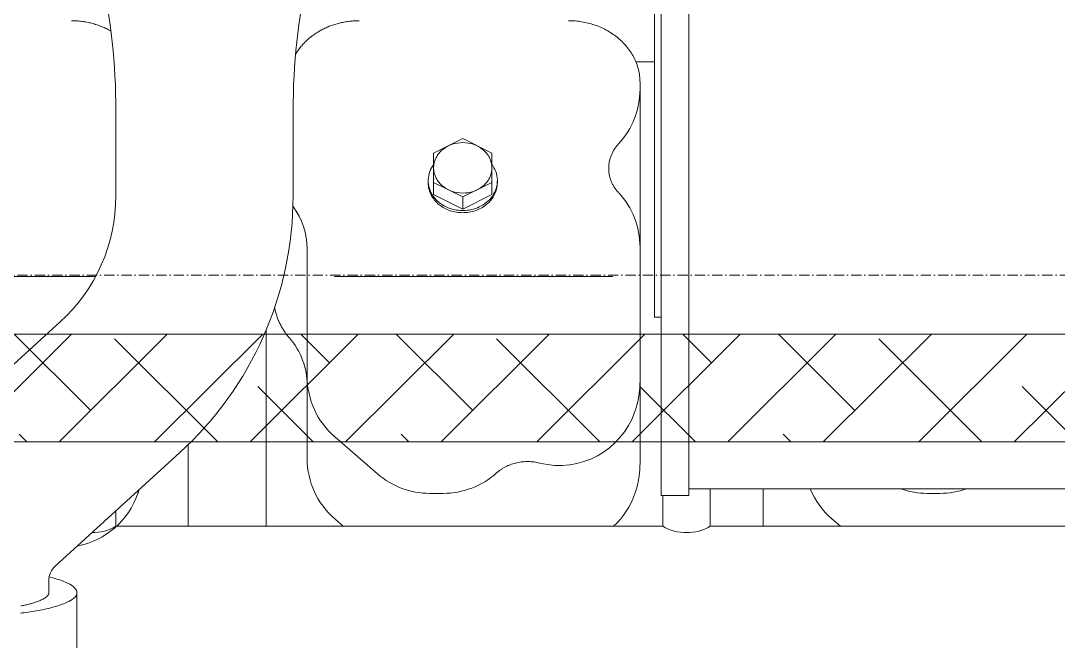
# Model space of a CAD drawing. Header units: millimetres. Extents: x 68650 to 268645, y -2410 to 17645.
# Drawn here: x 75076 to 75556, y 10796 to 11083.3 of the extents above; entities that cross this region are included whole.
import ezdxf

# ---------------------------------------------------------------- set-up
doc = ezdxf.new("R2010")
doc.units = ezdxf.units.MM
doc.linetypes.add('Dash Dot 3_16_', pattern=[7.9375, 4.7625, -1.5875, 0, -1.5875])
for name, color, linetype, lineweight in [('G-ANNO-SYMB-1', 111, 'Dash Dot 3_16_', 18), ('G-IMPT', 8, 'Continuous', 18), ('M-EQPM', 50, 'Continuous', 18)]:
    doc.layers.add(name, color=color, linetype=linetype, lineweight=lineweight)

# ---------------------------------------------------------------- blocks, each defined once
blk = doc.blocks.new('TKCS_MAY PHAT DIEN_251105 - TKCS_XREF_260106_MAY PHAT DIEN_dwg_112-2491696-TKCS_NHÀ MÁY PHÁT ĐIỆN - MẶT BẰNG COTE _1_000')
at = {"layer": 'G-IMPT'}
for p, q in [((18417.49, 26093.45), (18426.2, 26093.45)), ((18419.42, 25907.52), (18419.42, 26083.82)), ((18176.92, 26031.29), (18176.92, 26070.75)), ((18258.92, 26031.29), (18258.92, 26070.75)), ((18321.42, 26037.37), (18321.42, 26038.37)), ((18323.92, 26037.54), (18337.42, 26030.79)), ((18353.42, 26037.37), (18353.42, 26038.37)), ((18265.42, 25909.7), (18265.42, 26006.71)), ((18048.05, 25993.9), (18167.51, 25993.9)), ((18278.05, 25993.9), (18406.77, 25993.9)), ((18093.6, 25920.43), (18151.15, 25972.92)), ((18246.42, 25878.31), (18246.42, 25969.09)), ((18210.42, 25878.31), (18210.42, 25916.12)), ((18278.2, 25919.73), (18297.99, 25902.59)), ((18148.85, 25859.85), (18206.41, 25912.34)), ((18322.21, 25893.56), (18328.35, 25893.56)), ((18441.95, 25895.6), (18818.27, 25895.6)), ((18476.42, 25878.31), (18476.42, 25895.6)), ((18552.21, 25893.56), (18558.35, 25893.56)), ((18278.2, 25881.73), (18282.15, 25878.31)), ((18508.2, 25881.73), (18512.15, 25878.31)), ((18145.92, 25847.64), (18145.92, 25853.2)), ((18158.92, 25847.64), (18158.92, 25805.57))]:
    blk.add_line(p, q, dxfattribs=at)
at = {"layer": 'G-IMPT', "flags": 128}
blk.add_lwpolyline([(18441.95, 26235.45), (18441.95, 25892.55), (18429.25, 25892.55), (18429.25, 26235.45)], close=True, dxfattribs=at)
for points in [[(18429.25, 25975.1), (18426.2, 25975.1), (18426.2, 26152.9), (18429.25, 26152.9)], [(18337.42, 26025.12), (18350.92, 26031.87), (18350.92, 26051.04), (18337.42, 26057.8), (18323.92, 26051.04)], [(18350.92, 26037.54), (18337.42, 26030.79), (18337.42, 26025.12), (18323.92, 26031.87), (18323.92, 26051.04)], [(18429.92, 25892.55), (18429.92, 25878.31), (18176.92, 25878.31), (18176.92, 25885.44)], [(18187.09, 25893.44), (18187.12, 25893.55), (18187.16, 25893.66), (18187.2, 25893.78), (18187.24, 25893.89), (18187.27, 25894), (18187.31, 25894.11), (18187.34, 25894.22), (18187.38, 25894.34), (18187.42, 25894.45), (18187.45, 25894.56), (18187.49, 25894.67), (18187.52, 25894.78), (18187.55, 25894.9), (18187.59, 25895.01), (18187.62, 25895.12), (18187.65, 25895.23)], [(18739.14, 25878.31), (18484.42, 25878.31), (18451.92, 25878.31), (18451.92, 25895.6)]]:
    blk.add_lwpolyline(points, dxfattribs=at)
at = {"layer": 'G-IMPT'}
for centre, radius, start, end in [((17876.92, 26070.75), 300, 0, 24.3712), ((18558.92, 26070.75), 300, 155.6287, 180), ((18156.37, 26074.33), 38.07, 88.2164, 90.011), ((18156.37, 26074.37), 38.04, 86.4201, 88.2165), ((18156.38, 26074.43), 37.98, 84.6205, 86.4202), ((18156.39, 26074.54), 37.87, 82.816, 84.6206), ((18156.41, 26074.68), 37.73, 81.0047, 82.8161), ((18156.43, 26074.85), 37.55, 79.1848, 81.0048), ((18156.47, 26075.06), 37.34, 77.3547, 79.1849), ((18156.53, 26075.3), 37.1, 75.5126, 77.3549), ((18156.6, 26075.56), 36.82, 73.6567, 75.5127), ((18156.68, 26075.86), 36.52, 71.7851, 73.6568), ((18156.79, 26076.18), 36.18, 69.8961, 71.7852), ((18156.91, 26076.52), 35.81, 67.9879, 69.8962), ((18157.06, 26076.88), 35.42, 66.0588, 67.988), ((18157.23, 26077.26), 35.01, 64.1068, 66.0589), ((18157.42, 26077.65), 34.58, 62.1303, 64.1069), ((18157.63, 26078.05), 34.12, 60.1275, 62.1304), ((18288.1, 26078.16), 34.01, 116.9457, 120.6096), ((18288.47, 26077.43), 34.83, 113.3691, 116.9463), ((18288.77, 26076.74), 35.59, 109.8685, 113.3698), ((18289, 26076.11), 36.26, 106.433, 109.8692), ((18289.17, 26075.55), 36.84, 103.0515, 106.4337), ((18289.27, 26075.09), 37.31, 99.7132, 103.0522), ((18289.34, 26074.73), 37.68, 96.4071, 99.7139), ((18289.36, 26074.48), 37.93, 93.1225, 96.4078), ((18289.37, 26074.35), 38.06, 89.8503, 93.1231), ((18386.37, 26074.36), 38.05, 85.4433, 90.0052), ((18386.39, 26074.58), 37.83, 80.8555, 85.4451), ((18386.47, 26075.03), 37.37, 76.2118, 80.8573), ((18386.63, 26075.68), 36.7, 71.4832, 76.2136), ((18386.9, 26076.5), 35.84, 66.6405, 71.485), ((18387.31, 26077.45), 34.8, 61.6545, 66.6424), ((18387.87, 26078.47), 33.64, 56.4962, 61.6563), ((18285.93, 26081.09), 30.36, 132.2196, 136.3259), ((18286.56, 26080.4), 31.29, 128.2366, 132.22), ((18287.14, 26079.67), 32.22, 124.3693, 128.2371), ((18287.65, 26078.92), 33.14, 120.6089, 124.3699), ((18388.56, 26079.52), 32.39, 51.1382, 56.4978), ((18389.37, 26080.53), 31.09, 45.5561, 51.1396), ((18283.91, 26082.76), 27.73, 144.9255, 149.4211), ((18284.59, 26082.29), 28.56, 140.56, 144.9254), ((18285.27, 26081.73), 29.44, 136.3256, 140.5601), ((18390.28, 26081.45), 29.79, 39.7312, 45.557), ((18391.23, 26082.24), 28.56, 33.6542, 39.7315), ((18392.18, 26082.87), 27.42, 27.3247, 33.6536), ((18393.04, 26083.32), 26.45, 20.7618, 27.3231), ((18393.77, 26083.6), 25.67, 13.9967, 20.7591), ((18394.3, 26083.73), 25.12, 7.0843, 13.9929), ((18394.59, 26083.77), 24.83, 0.0929, 7.0797), ((18382.42, 26080.68), 37, 317.1534, 360), ((18336.88, 26042), 13.9, 108.2221, 128.6282), ((18337.36, 26040.64), 15.34, 89.8426, 108.3392), ((18337.39, 26040.6), 15.38, 71.5136, 89.9582), ((18337.86, 26041.89), 14.01, 51.3765, 71.6311), ((18423.4, 26042.66), 18.88, 135.632, 140.503), ((18335.58, 26043.6), 11.84, 128.5502, 152.5195), ((18339.16, 26043.49), 11.95, 27.7143, 51.4598), ((18421.48, 26043.89), 16.58, 156.1685, 161.7134), ((18421.91, 26043.7), 17.05, 150.775, 156.1672), ((18422.39, 26043.43), 17.6, 145.5506, 150.7743), ((18422.89, 26043.08), 18.22, 140.5028, 145.5504), ((18334.54, 26037.96), 13.19, 142.4053, 159.6294), ((18334.28, 26044.3), 10.36, 152.6455, 180.0459), ((18340.52, 26044.23), 10.4, 0.3394, 27.6126), ((18340.39, 26038.06), 13.09, 20.1044, 37.4552), ((18420.71, 26044.08), 15.79, 173.1605, 178.9828), ((18420.86, 26044.06), 15.94, 167.3903, 173.1578), ((18421.12, 26044.01), 16.21, 161.7152, 167.388), ((18333.61, 26038.32), 12.19, 159.6842, 178.3151), ((18334.32, 26044.36), 10.4, 180.3491, 207.6215), ((18340.56, 26044.28), 10.35, 332.645, 0.0462), ((18341.27, 26038.4), 12.15, 1.3581, 20.0454), ((18420.68, 26044.09), 15.76, 178.9856, 184.8168), ((18420.77, 26044.09), 15.85, 184.8196, 190.6181), ((18420.97, 26044.13), 16.06, 190.6206, 196.3443), ((18333.5, 26038.34), 12.08, 178.4089, 197.202), ((18333.47, 26037.34), 12.05, 179.841, 193.7839), ((18335.68, 26045.09), 11.95, 207.7231, 231.4672), ((18339.26, 26044.98), 11.84, 308.5577, 332.5284), ((18341.31, 26038.42), 12.11, 342.5159, 1.2641), ((18341.34, 26037.42), 12.08, 345.8753, 359.7947), ((18421.28, 26044.22), 16.38, 196.3464, 201.9544), ((18421.67, 26044.38), 16.8, 201.9559, 207.4251), ((18422.12, 26044.62), 17.31, 207.4261, 212.7351), ((18097.92, 26031.29), 79, 312.3651, 360), ((18097.92, 26031.29), 161, 312.3651, 360), ((18333.95, 26037.46), 12.54, 193.8153, 207.2148), ((18334.27, 26038.6), 12.89, 197.2695, 214.8803), ((18334.76, 26037.89), 13.46, 207.2291, 219.7131), ((18335.48, 26039.44), 14.36, 214.8912, 230.6994), ((18336.98, 26046.69), 14.01, 231.3839, 251.6376), ((18337.45, 26047.99), 15.38, 251.5201, 269.9644), ((18337.48, 26047.94), 15.34, 269.8488, 288.3457), ((18337.96, 26046.59), 13.9, 288.2286, 308.6356), ((18339.25, 26039.56), 14.49, 309.2785, 324.953), ((18339.97, 26038), 13.58, 320.1281, 332.5123), ((18340.48, 26038.69), 12.98, 324.9602, 342.4522), ((18340.81, 26037.55), 12.62, 332.5247, 345.8454), ((18422.61, 26044.93), 17.89, 212.7355, 217.8699), ((18423.12, 26045.32), 18.53, 217.8699, 222.8284), ((18382.42, 26007.58), 37, 0, 42.8465), ((18232.42, 26006.71), 33, 0, 36.5806), ((18335.67, 26038.64), 14.65, 219.7118, 231.1892), ((18336.55, 26040.74), 16.06, 230.6749, 244.8186), ((18336.47, 26039.62), 15.91, 231.1788, 241.7461), ((18338.17, 26040.86), 16.18, 295.2663, 309.3046), ((18338.26, 26039.75), 16.04, 298.2794, 308.7661), ((18339.05, 26038.77), 14.78, 308.7551, 320.1308), ((18337.01, 26040.63), 17.05, 241.7321, 251.591), ((18337.18, 26042.05), 17.5, 244.7832, 257.7613), ((18337.29, 26041.45), 17.92, 251.5762, 260.9584), ((18337.37, 26042.87), 18.34, 257.7251, 270.1085), ((18337.37, 26041.93), 18.4, 260.9438, 270.0811), ((18337.38, 26042.9), 18.38, 270.073, 282.4304), ((18337.38, 26041.95), 18.43, 270.0667, 279.1892), ((18337.45, 26041.52), 18, 279.1747, 288.5139), ((18337.56, 26042.14), 17.59, 282.3943, 295.302), ((18337.72, 26040.74), 17.16, 288.4992, 298.2936), ((18278.07, 25984.65), 28.16, 190.4218, 192.4546), ((18278.23, 25984.68), 28.32, 192.4547, 194.4767), ((18278.41, 25984.73), 28.5, 194.4768, 196.4863), ((18278.61, 25984.79), 28.71, 196.4864, 198.4817), ((18278.83, 25984.86), 28.94, 198.4818, 200.4616), ((18279.07, 25984.95), 29.2, 200.4617, 202.4246), ((18279.32, 25985.05), 29.47, 202.4247, 204.3696), ((18279.59, 25985.18), 29.77, 204.3697, 206.2956), ((18279.87, 25985.32), 30.08, 206.2956, 208.2016), ((18280.16, 25985.47), 30.41, 208.2017, 210.087), ((18280.46, 25985.65), 30.76, 210.0871, 211.9513), ((18280.77, 25985.84), 31.12, 211.9513, 213.7907), ((18281.08, 25986.05), 31.5, 213.7907, 215.6092), ((18281.4, 25986.27), 31.88, 215.6092, 217.4062), ((18281.71, 25986.51), 32.28, 217.4062, 219.1816), ((18282.03, 25986.77), 32.69, 219.1816, 220.9352), ((18232.42, 25943.71), 33, 0, 40.9555), ((18302.42, 25947.7), 37, 180, 229.1066), ((18376.67, 25945.42), 42.75, 358.9585, 0.1599), ((18376.41, 25945.44), 43.01, 351.7647, 352.9594), ((18376.49, 25945.43), 42.93, 352.9594, 354.1562), ((18376.55, 25945.42), 42.86, 354.1562, 355.3548), ((18376.6, 25945.42), 42.82, 355.3549, 356.5548), ((18376.64, 25945.42), 42.78, 356.5548, 357.7558), ((18376.66, 25945.42), 42.76, 357.7558, 358.9585), ((18375.83, 25945.55), 43.6, 345.8361, 347.0147), ((18375.98, 25945.52), 43.45, 347.0147, 348.1971), ((18376.1, 25945.49), 43.32, 348.1972, 349.3832), ((18376.22, 25945.47), 43.2, 349.3832, 350.5725), ((18376.32, 25945.45), 43.1, 350.5725, 351.7647), ((18382.06, 25943.46), 37, 255.8389, 341.0531), ((18375.16, 25945.74), 44.3, 341.1672, 342.3271), ((18375.34, 25945.69), 44.11, 342.3271, 343.492), ((18375.52, 25945.63), 43.92, 343.492, 344.6618), ((18375.68, 25945.59), 43.75, 344.6618, 345.8361), ((18302.42, 25909.7), 37, 180, 229.1066), ((18366.9, 25886.98), 21.22, 112.8867, 116.4835), ((18367.08, 25886.56), 21.67, 109.3662, 112.8874), ((18367.21, 25886.18), 22.07, 105.9099, 109.3669), ((18367.31, 25885.85), 22.41, 102.5064, 105.9106), ((18367.37, 25885.58), 22.69, 99.1444, 102.5071), ((18367.4, 25885.38), 22.9, 95.8126, 99.1451), ((18367.42, 25885.24), 23.03, 92.5015, 95.8133), ((18367.42, 25885.19), 23.09, 89.1987, 92.5021), ((18367.42, 25885.21), 23.07, 85.8915, 89.1994), ((18367.43, 25885.3), 22.98, 82.5705, 85.8922), ((18367.45, 25885.47), 22.81, 79.2247, 82.5712), ((18367.49, 25885.71), 22.57, 75.843, 79.2254), ((18376.66, 25907.41), 42.76, 357.7758, 358.98), ((18376.67, 25907.41), 42.75, 358.9801, 0.183), ((18322.21, 25930.55), 37, 229.1066, 269.9999), ((18328.35, 25930.55), 37, 270, 311.8533), ((18365.75, 25888.8), 19.05, 127.835, 131.8415), ((18366.1, 25888.35), 19.63, 123.9464, 127.8356), ((18366.41, 25887.89), 20.18, 120.1658, 123.947), ((18366.68, 25887.43), 20.72, 116.4829, 120.1664), ((18376.41, 25907.44), 43, 351.7767, 352.973), ((18376.49, 25907.43), 42.93, 352.973, 354.1714), ((18376.55, 25907.42), 42.86, 354.1714, 355.3716), ((18376.6, 25907.42), 42.81, 355.3716, 356.5732), ((18376.64, 25907.42), 42.78, 356.5732, 357.7757), ((18375.68, 25907.59), 43.75, 344.6643, 345.8402), ((18375.84, 25907.55), 43.59, 345.8402, 347.0203), ((18375.98, 25907.52), 43.45, 347.0203, 348.2044), ((18376.11, 25907.49), 43.32, 348.2044, 349.392), ((18376.22, 25907.47), 43.2, 349.392, 350.5829), ((18376.32, 25907.45), 43.1, 350.5829, 351.7767), ((18152.06, 25905.46), 37, 280.8451, 341.0532), ((18382.06, 25905.46), 37, 312.7896, 341.0532), ((18375.16, 25907.74), 44.3, 341.1652, 342.3265), ((18375.34, 25907.68), 44.11, 342.3265, 343.493), ((18375.52, 25907.63), 43.92, 343.493, 344.6643), ((18532.42, 25909.7), 37, 202.4029, 229.1066), ((18552.21, 25930.55), 37, 250.8771, 269.9999), ((18558.35, 25930.55), 37, 270, 289.1229), ((18165.92, 25897.36), 22, 269.8696, 300), ((18440.92, 25897.36), 22, 240, 300), ((18154.92, 25853.2), 9, 132.3651, 180), ((18130.79, 25791.8), 64.86, 73.1587, 76.4355), ((18137.81, 25814.74), 40.88, 68.0569, 73.2573), ((18145.71, 25833.97), 20.08, 57.8712, 68.4534), ((18153.69, 25846.1), 5.58, 22.9426, 61.0076), ((18131.94, 25867.19), 25.28, 289.0942, 293.3738), ((18136, 25857.9), 15.14, 293.222, 300.3615), ((18140.14, 25850.98), 7.07, 299.765, 315.0471), ((18143.52, 25847.74), 2.4, 312.8456, 357.8356), ((18148.77, 25855.66), 13.73, 293.8911, 309.379), ((18155.71, 25847.67), 3.17, 304.011, 10.9611), ((18118.75, 25915.18), 75.1, 280.8667, 282.3064), ((18121.55, 25902.39), 62.01, 282.2993, 284.0432), ((18117.16, 25969.31), 132.17, 278.3681, 279.977), ((18124.68, 25889.91), 49.14, 284.0307, 286.2316), ((18128.15, 25878.04), 36.78, 286.2074, 289.1485), ((18121.6, 25944.2), 106.67, 279.9661, 281.9599), ((18126.98, 25918.97), 80.87, 281.9383, 284.5679), ((18133.34, 25894.7), 55.78, 284.5172, 288.3291), ((18140.67, 25872.84), 32.72, 288.1737, 294.6722), ((18113.59, 25993.49), 156.61, 277.0166, 278.3743)]:
    blk.add_arc(centre, radius, start, end, dxfattribs=at)
blk = doc.blocks.new('TKCS_MAY PHAT DIEN_251105 - TKCS_XREF_260106_MAY PHAT DIEN_dwg_A$C086a2854-2491700-TKCS_NHÀ MÁY PHÁT ĐIỆN - MẶT BẰNG COTE _1_000')
at = {"layer": 'G-IMPT'}
h = blk.add_hatch(dxfattribs=at)
h.set_pattern_fill('FP_11', color=256, style=0, pattern_type=2)
h.set_pattern_definition([(45, (6430.562, -24364.136), (-22.097087, 22.097087), []), (135, (6430.562, -24364.136), (-66.29126, 22.097087), [78.125, -46.875])])
h.paths.add_polyline_path([(-2325.07, 650), (-2325.07, 1350), (-3925.07, 1350), (-3925.07, 650), (-2669.71, 650)])
h.paths.add_polyline_path([(-2375.07, 700), (-3875.07, 700), (-3875.07, 1300), (-2375.07, 1300)])
at = {"layer": 'G-IMPT', "flags": 128}
for points in [[(-2325.07, 650), (-3925.07, 650), (-3925.07, 1350), (-2325.07, 1350)], [(-2375.07, 1300), (-3875.07, 1300), (-3875.07, 700), (-2375.07, 700)], [(-2375.07, 700), (-3875.07, 700), (-3875.07, 1300), (-2375.07, 1300)]]:
    blk.add_lwpolyline(points, close=True, dxfattribs=at)
blk.add_blockref('TKCS_MAY PHAT DIEN_251105 - TKCS_XREF_260106_MAY PHAT DIEN_dwg_112-2491696-TKCS_NHÀ MÁY PHÁT ĐIỆN - MẶT BẰNG COTE _1_000', (-21109.49, -24617.34))
blk = doc.blocks.new('TKCS_MAY PHAT DIEN_251105 - TKCS_XREF_260106_MAY PHAT DIEN_dwg-2491693-TKCS_NHÀ MÁY PHÁT ĐIỆN - MẶT BẰNG COTE _1_000')
blk.add_blockref('TKCS_MAY PHAT DIEN_251105 - TKCS_XREF_260106_MAY PHAT DIEN_dwg_A$C086a2854-2491700-TKCS_NHÀ MÁY PHÁT ĐIỆN - MẶT BẰNG COTE _1_000', (310559.44, 72532))
blk = doc.blocks.new('TKCS_MAY PHAT DIEN_251105 - MÁY PHÁT ĐIỂN-596403-TKCS_NHÀ MÁY PHÁT ĐIỆN - MẶT BẰNG COTE _1_000')
blk.add_blockref('TKCS_MAY PHAT DIEN_251105 - TKCS_XREF_260106_MAY PHAT DIEN_dwg-2491693-TKCS_NHÀ MÁY PHÁT ĐIỆN - MẶT BẰNG COTE _1_000', (-303959.44, -77332))

msp = doc.modelspace()

# ---------------------------------------------------------------- linework, layer by layer
at = {"layer": 'G-ANNO-SYMB-1'}
msp.add_line((69271.33, 10965.42), (91914.68, 10965.42), dxfattribs=at)

# ---------------------------------------------------------------- block references
at = {"layer": 'M-EQPM'}
msp.add_blockref('TKCS_MAY PHAT DIEN_251105 - MÁY PHÁT ĐIỂN-596403-TKCS_NHÀ MÁY PHÁT ĐIỆN - MẶT BẰNG COTE _1_000', (71452.56, 14388.23), dxfattribs=at)

doc.saveas('drawing.dxf')
